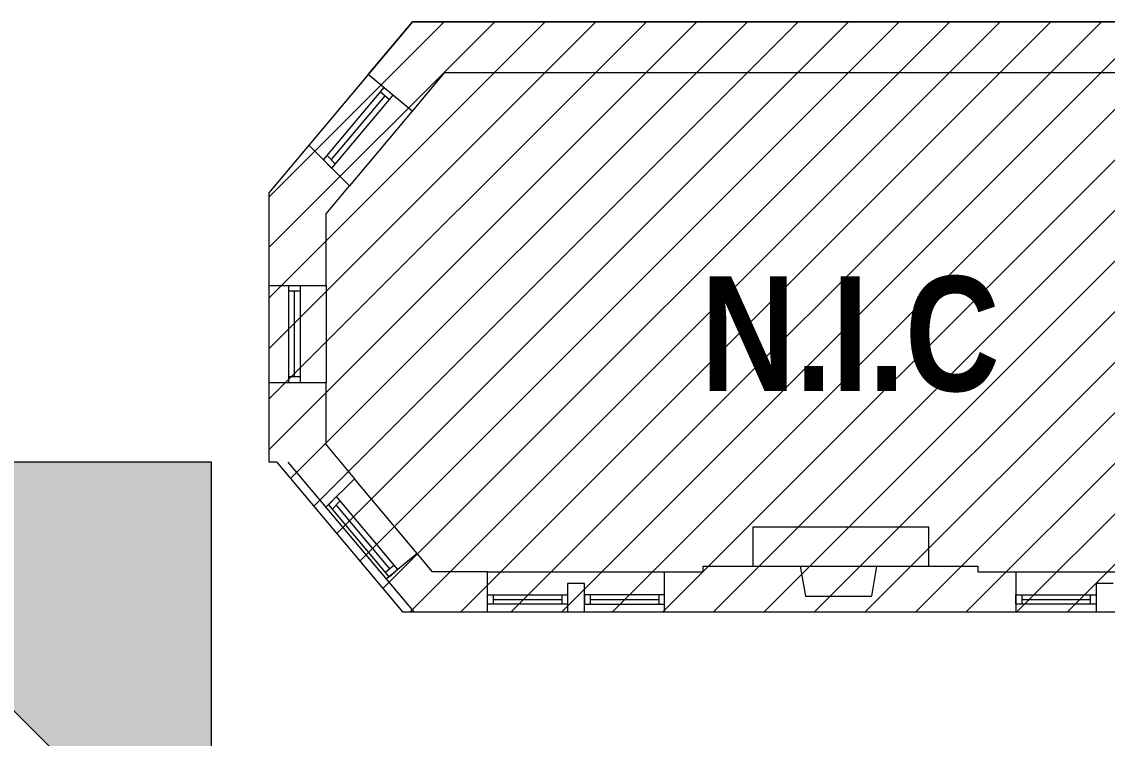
# Model space of a CAD drawing. Header units: inches. Extents: x 891 to 14187, y -1169 to 3232.
# Drawn here: x 13074.3 to 13453.9, y 2555.8 to 2806.4 of the extents above; entities that cross this region are included whole.
import ezdxf

# ---------------------------------------------------------------- set-up
doc = ezdxf.new("R2010")
doc.units = ezdxf.units.IN
doc.header["$MEASUREMENT"] = 0
for name, color, linetype, lineweight in [('A-Hatch', 7, 'Continuous', 9), ('A-RECTORY - NIC', 7, 'Continuous', 9), ('EX-EXT-CORE', 7, 'Continuous', 9)]:
    doc.layers.add(name, color=color, linetype=linetype, lineweight=lineweight)
doc.styles.add('Arial Narrow_B', font='ARIALNB.TTF', dxfattribs={"height": 9})

msp = doc.modelspace()

# ---------------------------------------------------------------- hatches: boundary and pattern name
at = {"layer": 'A-Hatch'}
h = msp.add_hatch(color=9, dxfattribs=at)
h.paths.add_polyline_path([(12710.43, 2286.27), (12711.92, 2286.46), (12713.31, 2287.03), (12714.51, 2287.92), (12715.44, 2289.1), (12716.05, 2290.47), (12716.29, 2291.95), (12716.15, 2293.44), (12715.63, 2294.85), (12721.37, 2294.85), (12721.37, 2295.93), (12721.47, 2296.7), (12721.77, 2297.43), (12722.25, 2298.05), (12722.87, 2298.53), (12723.59, 2298.83), (12724.37, 2298.93), (12725.01, 2298.93), (12725.01, 2303.44), (12726.04, 2303.11), (12727.12, 2303.04), (12728.18, 2303.24), (12729.16, 2303.7), (12729.99, 2304.39), (12730.62, 2305.27), (12731.02, 2306.27), (12731.16, 2307.34), (12731.02, 2308.42), (12730.62, 2309.42), (12729.99, 2310.3), (12729.16, 2310.98), (12728.18, 2311.45), (12727.12, 2311.65), (12726.04, 2311.58), (12725.01, 2311.25), (12725.01, 2538.95), (12726.13, 2538.61), (12727.29, 2538.57), (12728.43, 2538.83), (12729.47, 2539.36), (12730.33, 2540.15), (12730.98, 2541.12), (12731.35, 2542.23), (12731.43, 2543.39), (12731.21, 2544.54), (12730.71, 2545.59), (12729.96, 2546.48), (12729.01, 2547.16), (12743.86, 2562.01), (12719.64, 2586.23), (12704.18, 2570.78), (12666.46, 2570.78), (12666.46, 2607.84), (12644.84, 2607.84), (12644.84, 2560.51), (12614.07, 2560.51), (12614.07, 2530.83), (12673.57, 2530.83), (12673.57, 2342.09), (12650.87, 2342.09), (12650.87, 2305.75), (12690.28, 2305.75), (12690.28, 2303.67), (12690.4, 2302.63), (12690.75, 2301.64), (12691.33, 2300.77), (12692.08, 2300.04), (12692.98, 2299.51), (12693.98, 2299.2), (12695.03, 2299.12), (12697.21, 2299.12), (12697.99, 2299.02), (12698.71, 2298.72), (12699.33, 2298.24), (12699.81, 2297.62), (12700.11, 2296.9), (12700.21, 2296.12), (12700.21, 2294.85), (12705.22, 2294.85), (12704.7, 2293.44), (12704.56, 2291.95), (12704.8, 2290.47), (12705.41, 2289.1), (12706.35, 2287.92), (12707.55, 2287.03), (12708.94, 2286.46)])
h.paths.add_polyline_path([(13105.65, 2507.14), (13107.61, 2507.14), (13108.39, 2507.24), (13109.11, 2507.54), (13109.73, 2508.02), (13110.21, 2508.64), (13110.51, 2509.36), (13110.61, 2510.14), (13110.61, 2515.78), (13116.25, 2515.78), (13116.99, 2515.87), (13117.67, 2516.14), (13118.27, 2516.56), (13118.75, 2517.12), (13119.08, 2517.78), (13119.24, 2518.5), (13164.64, 2518.5), (13164.64, 2524.47), (13168.14, 2524.47), (13168.14, 2531.49), (13169.64, 2531.49), (13169.64, 2539.49), (13168.14, 2539.49), (13168.14, 2546.5), (13164.64, 2546.5), (13164.64, 2550.5), (13140.64, 2550.5), (13140.64, 2652.39), (13037.14, 2652.39), (13017.82, 2672.8), (13021.22, 2682.12), (12990.67, 2693.24), (12984.18, 2678.51), (12957.55, 2678.51), (12957.55, 2671.01), (12952.55, 2671.01), (12952.55, 2651.32), (12957.55, 2651.32), (12957.55, 2642.84), (12990.9, 2642.84), (12990.79, 2641.64), (12990.98, 2640.45), (12991.45, 2639.35), (12992.18, 2638.4), (12993.13, 2637.65), (12994.22, 2637.16), (12995.41, 2636.96), (12996.6, 2637.05), (12997.74, 2637.43), (12998.75, 2638.09), (13088.82, 2548.02), (13087.96, 2547.18), (13087.34, 2546.15), (13086.99, 2545.01), (13086.93, 2543.81), (13087.17, 2542.63), (13087.69, 2541.55), (13088.58, 2540.54), (13089.42, 2539.93), (13090.54, 2539.48), (13091.73, 2539.33), (13092.92, 2539.47), (13094.04, 2539.89), (13094.04, 2518.38), (13094.22, 2517.69), (13094.56, 2517.06), (13095.04, 2516.52), (13095.63, 2516.12), (13096.3, 2515.86), (13097.01, 2515.78), (13102.65, 2515.78), (13102.65, 2510.14), (13102.76, 2509.36), (13103.06, 2508.64), (13103.53, 2508.02), (13104.15, 2507.54), (13104.88, 2507.24)])
h.paths.add_polyline_path([(12805.03, 2628.12), (12808.57, 2631.65), (12811.04, 2629.19), (12820.56, 2638.71), (12821.38, 2637.87), (12822.38, 2637.26), (12823.5, 2636.92), (12824.67, 2636.87), (12825.82, 2637.12), (12826.87, 2637.65), (12827.74, 2638.43), (12828.4, 2639.4), (12828.79, 2640.51), (12828.89, 2641.68), (12828.69, 2642.84), (12857.55, 2642.84), (12857.55, 2649.32), (12862.55, 2649.32), (12862.55, 2669.01), (12857.55, 2669.01), (12857.55, 2676.51), (12830.92, 2676.51), (12824.43, 2691.24), (12793.88, 2680.12), (12799.12, 2665.72), (12783.28, 2649.87)])
h.paths.add_polyline_path([(12666.46, 2637.84), (12666.46, 2708.9), (12644.84, 2708.9), (12644.84, 2637.84), (12659.63, 2637.84)])

# ---------------------------------------------------------------- linework, layer by layer
at = {"layer": 'A-RECTORY - NIC', "color": 8}
for p, q in [((13210.9, 2806.35), (13160.67, 2746.49)), ((13160.67, 2745.03), (13221.99, 2806.35)), ((13160.67, 2727.35), (13239.67, 2806.35)), ((13160.67, 2709.67), (13257.35, 2806.35)), ((13160.67, 2692), (13275.03, 2806.35)), ((13160.67, 2674.32), (13292.7, 2806.35)), ((13160.67, 2656.64), (13310.38, 2806.35)), ((13168.3, 2646.59), (13328.06, 2806.35)), ((13176.36, 2636.98), (13345.74, 2806.35)), ((13184.43, 2627.37), (13363.41, 2806.35)), ((13192.49, 2617.75), (13381.09, 2806.35)), ((13195.45, 2787.94), (13210.9, 2806.35)), ((13200.56, 2608.14), (13398.77, 2806.35)), ((13210.1, 2600), (13416.45, 2806.35)), ((13210.9, 2806.35), (14074.36, 2806.35)), ((14142.36, 2806.35), (13210.9, 2806.35)), ((13227.78, 2600), (13434.13, 2806.35)), ((13245.45, 2600), (13451.8, 2806.35)), ((13263.13, 2600), (13469.48, 2806.35)), ((13280.81, 2600), (13487.16, 2806.35)), ((13298.49, 2600), (13504.84, 2806.35)), ((13316.16, 2600), (13522.51, 2806.35)), ((13333.84, 2600), (13540.19, 2806.35)), ((13351.52, 2600), (13557.87, 2806.35)), ((13369.2, 2600), (13575.55, 2806.35)), ((13386.87, 2600), (13593.22, 2806.35)), ((13404.55, 2600), (13610.9, 2806.35)), ((13422.23, 2600), (13628.58, 2806.35)), ((13439.91, 2600), (13646.26, 2806.35)), ((13195.45, 2787.94), (13173.59, 2761.89)), ((13210.77, 2775.08), (13195.45, 2787.94)), ((13221.97, 2788.43), (13210.77, 2775.08)), ((13499.87, 2788.43), (13221.97, 2788.43)), ((13179.76, 2758.01), (13200.98, 2783.3)), ((13200.98, 2783.3), (13204.04, 2780.72)), ((13201.23, 2780.48), (13182.47, 2758.13)), ((13204.04, 2780.72), (13182.6, 2755.17)), ((13202.76, 2779.19), (13199.69, 2781.76)), ((13210.77, 2775.08), (13188.83, 2748.94)), ((13173.59, 2761.89), (13160.67, 2746.49)), ((13188.83, 2748.94), (13174.63, 2763.13)), ((13182.6, 2755.17), (13179.76, 2758.01)), ((13183.89, 2756.71), (13181.05, 2759.55)), ((13180.67, 2739.21), (13188.83, 2748.94)), ((13160.67, 2746.49), (13160.67, 2672.39)), ((13160.67, 2746.49), (13160.67, 2714.14)), ((13180.67, 2714.14), (13180.67, 2739.21)), ((13160.67, 2714.14), (13160.67, 2652.39)), ((13160.67, 2714.14), (13180.67, 2714.14)), ((13167.67, 2714.14), (13171.67, 2714.14)), ((13167.67, 2680.14), (13167.67, 2714.14)), ((13171.67, 2712.14), (13167.67, 2712.14)), ((13169.67, 2682.14), (13169.67, 2712.14)), ((13171.67, 2714.14), (13171.67, 2680.14)), ((13180.67, 2714.14), (13180.67, 2680.14)), ((13180.67, 2680.14), (13160.67, 2680.14)), ((13171.67, 2682.14), (13167.67, 2682.14)), ((13171.67, 2680.14), (13167.67, 2680.14)), ((13180.67, 2658.35), (13180.67, 2680.14)), ((13160.67, 2672.39), (13160.67, 2652.43)), ((13160.67, 2652.43), (13163.4, 2652.43)), ((13163.4, 2652.43), (13207.39, 2600)), ((13167.34, 2652.39), (13211.33, 2599.96)), ((13190.57, 2646.55), (13180.6, 2636.59)), ((13212.5, 2620.41), (13190.57, 2646.55)), ((13184.34, 2640.32), (13181.5, 2637.48)), ((13185.63, 2638.78), (13182.79, 2635.95)), ((13205.78, 2614.77), (13184.34, 2640.32)), ((13181.5, 2637.48), (13202.72, 2612.19)), ((13202.96, 2615.01), (13184.21, 2637.37)), ((13391.45, 2629.6), (13329.93, 2629.6)), ((13329.93, 2629.6), (13329.93, 2615.96)), ((13391.45, 2615.96), (13391.45, 2629.6)), ((13212.5, 2620.41), (13201.75, 2611.38)), ((13217.92, 2613.96), (13212.5, 2620.41)), ((13204.49, 2616.3), (13201.43, 2613.73)), ((13312.58, 2613.96), (13312.58, 2615.96)), ((13312.58, 2615.96), (13346.43, 2615.96)), ((13329.93, 2615.96), (13391.45, 2615.96)), ((13346.43, 2615.96), (13348.28, 2605.5)), ((13371.48, 2605.5), (13373.33, 2615.96)), ((13373.33, 2615.96), (13408.58, 2615.96)), ((13408.58, 2615.96), (13408.58, 2613.96)), ((13202.72, 2612.19), (13205.78, 2614.77)), ((13237.08, 2613.96), (13217.92, 2613.96)), ((13237.08, 2613.96), (13299.07, 2613.96)), ((13237.08, 2599.96), (13237.08, 2613.96)), ((13299.07, 2599.96), (13299.07, 2613.96)), ((13299.07, 2613.96), (13312.58, 2613.96)), ((13408.58, 2613.96), (13421.94, 2613.96)), ((13421.94, 2613.96), (13483.94, 2613.96)), ((13421.94, 2613.96), (13421.94, 2599.96)), ((13271.07, 2609.96), (13265.08, 2609.96)), ((13265.08, 2609.96), (13265.08, 2599.96)), ((13271.07, 2599.96), (13271.07, 2609.96)), ((13455.94, 2609.96), (13449.94, 2609.96)), ((13449.94, 2609.96), (13449.94, 2599.96)), ((13237.08, 2605.96), (13265.08, 2605.96)), ((13237.08, 2602.66), (13237.08, 2605.96)), ((13239.08, 2605.96), (13239.08, 2602.66)), ((13239.08, 2604.31), (13263.08, 2604.31)), ((13263.08, 2605.96), (13263.08, 2602.66)), ((13265.08, 2605.96), (13265.08, 2602.66)), ((13299.07, 2605.96), (13271.07, 2605.96)), ((13271.07, 2605.96), (13271.07, 2602.66)), ((13273.07, 2605.96), (13273.07, 2602.66)), ((13273.07, 2604.31), (13297.07, 2604.31)), ((13297.07, 2605.96), (13297.07, 2602.66)), ((13299.07, 2602.66), (13299.07, 2605.96)), ((13348.28, 2605.5), (13371.48, 2605.5)), ((13421.94, 2605.96), (13449.94, 2605.96)), ((13421.94, 2602.66), (13421.94, 2605.96)), ((13423.94, 2605.96), (13423.94, 2602.66)), ((13423.94, 2604.31), (13447.94, 2604.31)), ((13447.94, 2605.96), (13447.94, 2602.66)), ((13449.94, 2605.96), (13449.94, 2602.66)), ((13265.08, 2602.66), (13237.08, 2602.66)), ((13271.07, 2602.66), (13299.07, 2602.66)), ((13449.94, 2602.66), (13421.94, 2602.66)), ((13207.39, 2600), (13615.78, 2600)), ((13211.33, 2599.96), (13615.76, 2599.96))]:
    msp.add_line(p, q, dxfattribs=at)
at = {"layer": 'EX-EXT-CORE', "color": 8}
msp.add_line((13180.67, 2658.35), (13190.57, 2646.55), dxfattribs=at)
at = {"layer": 'EX-EXT-CORE', "color": 8, "flags": 128}
for points in [[(13088.82, 2548.02), (12998.75, 2638.09), (13007.26, 2629.58), (13010.8, 2633.11), (13014.33, 2629.58), (13037.69, 2652.93), (13017.82, 2672.8), (13021.22, 2682.12), (12990.67, 2693.24), (12984.18, 2678.51), (12957.55, 2678.51), (12957.55, 2671.01), (12952.55, 2671.01), (12952.55, 2651.32), (12957.55, 2651.32), (12957.55, 2642.84), (12990.9, 2642.84), (12828.69, 2642.84)], [(13119.25, 2518.5), (13164.64, 2518.5), (13164.64, 2524.47), (13168.14, 2524.47), (13168.14, 2531.49), (13169.64, 2531.49), (13169.64, 2539.49), (13168.14, 2539.49), (13168.14, 2546.5), (13164.64, 2546.5), (13164.64, 2550.5), (13140.64, 2550.5), (13140.64, 2652.39), (13037.14, 2652.39)]]:
    msp.add_lwpolyline(points, dxfattribs=at)

# ---------------------------------------------------------------- texts
at = {"layer": 'A-RECTORY - NIC', "style": 'Arial Narrow_B'}
msp.add_text('N.I.C', height=40.064, dxfattribs=at).set_placement((13311.73, 2677.24))

doc.saveas('drawing.dxf')
